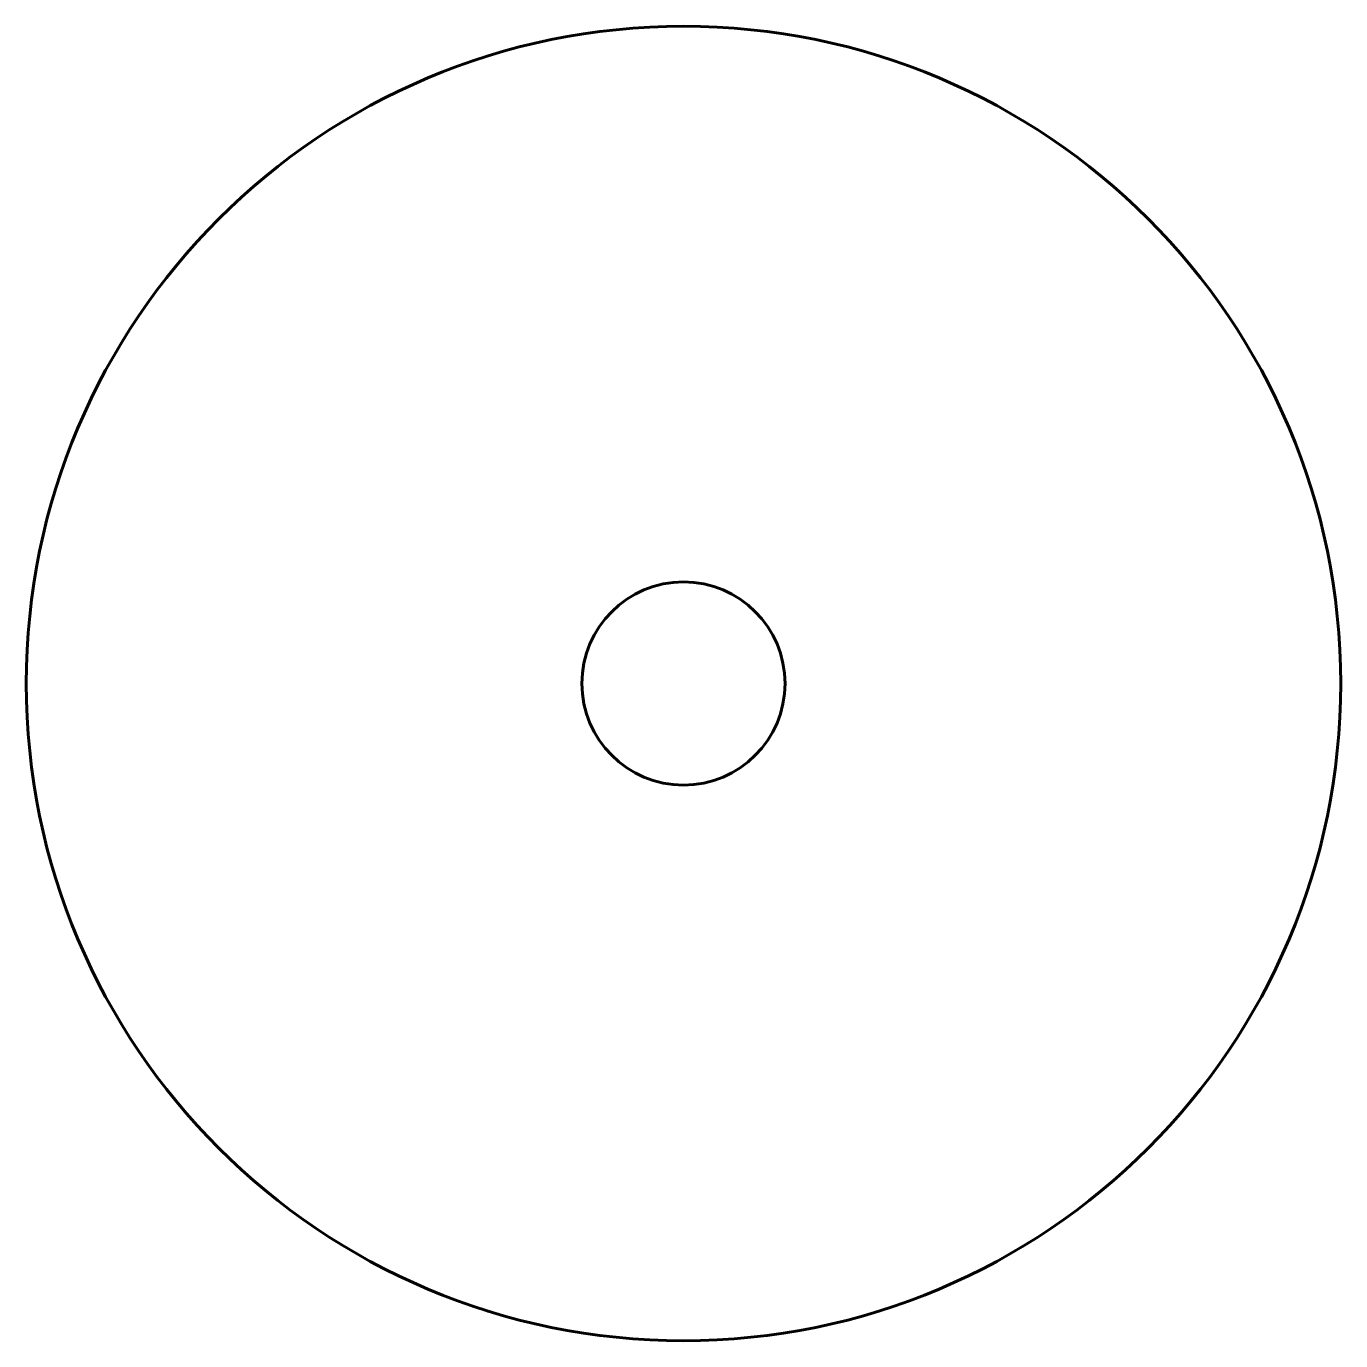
# Model space of a CAD drawing. Header units: millimetres. Extents: x -158 to 62, y -117 to 103.
import ezdxf

# ---------------------------------------------------------------- set-up
doc = ezdxf.new("R2010")
doc.units = ezdxf.units.MM
doc.linetypes.add('K5LT_BASIC', pattern=[0])

msp = doc.modelspace()

# ---------------------------------------------------------------- linework, layer by layer
at = {"color": 5, "linetype": 'K5LT_BASIC', "lineweight": 60, "true_color": 0x0000ff}
for radius in [110, 17]:
    msp.add_circle((-48.42, -6.88), radius, dxfattribs=at)

doc.saveas('drawing.dxf')
